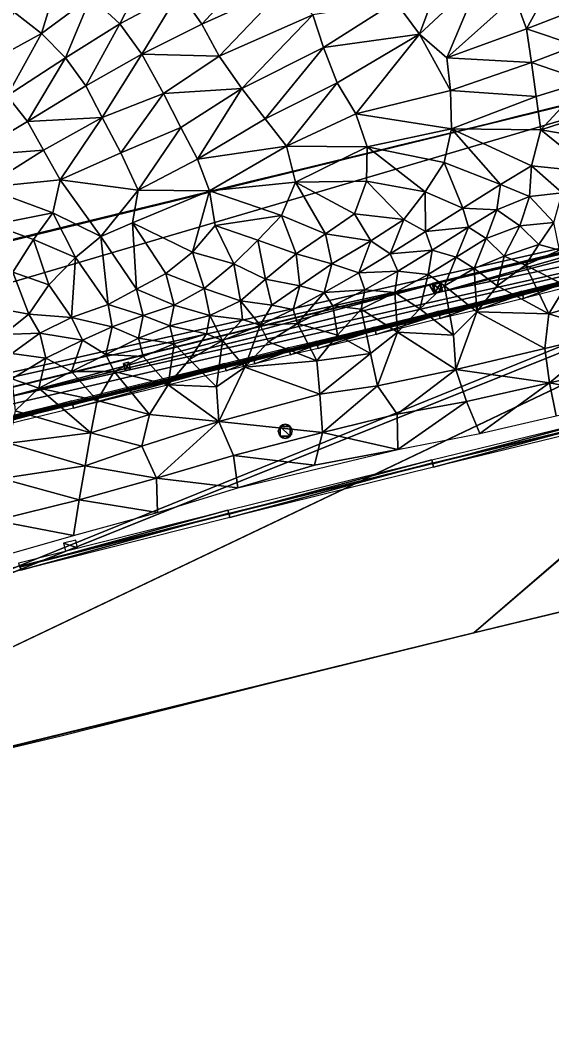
# Model space of a CAD drawing. Header units: metres. Extents: x -113 to 180, y -133 to 86.
# Drawn here: x 9.49 to 34.14, y -43.24 to 2.98 of the extents above; entities that cross this region are included whole.
import ezdxf

# ---------------------------------------------------------------- set-up
doc = ezdxf.new("R2010")
doc.units = ezdxf.units.M
for name, color, linetype, true_color in [('ACERA', 7, 'Continuous', 0xb9b3a6), ('ARQUETA', 7, 'Continuous', 0x6f7175), ('ASFALTO', 7, 'Continuous', 0x4a4b4e), ('BORDILLO', 7, 'Continuous', 0xcfcac0), ('TERRENO', 7, 'Continuous', 0x9a9179)]:
    doc.layers.add(name, color=color, linetype=linetype, true_color=true_color)

msp = doc.modelspace()

# ---------------------------------------------------------------- linework, layer by layer
at = {"layer": 'ACERA'}
for points in [[(54.149, -3.065, 74.436), (38.008, -7.044, 75.286), (29.065, -9.597, 75.716)], [(55, -4.166, 74.312), (54.149, -3.065, 74.436), (29.065, -9.597, 75.716)], [(-52.515, -29.114, 80.252), (-28.277, -24.578, 78.819), (55, -4.166, 74.312)], [(-52.515, -29.114, 80.252), (55, -4.166, 74.312), (8.797, -14.524, 76.835)], [(-28.277, -24.578, 78.819), (3.724, -16.747, 77.03), (55, -4.166, 74.312)], [(3.724, -16.747, 77.03), (21.969, -12.291, 76.045), (55, -4.166, 74.312)], [(55, -4.166, 74.312), (29.065, -9.597, 75.716), (8.797, -14.524, 76.835)], [(21.969, -12.291, 76.045), (34.439, -9.251, 75.362), (55, -4.166, 74.312)], [(38.008, -7.044, 75.286), (28.972, -9.18, 75.783), (29.065, -9.597, 75.716)], [(38.008, -7.044, 75.156), (28.972, -9.18, 75.653), (28.972, -9.18, 75.783)], [(38.008, -7.044, 75.156), (28.972, -9.18, 75.783), (38.008, -7.044, 75.286)], [(28.972, -9.18, 75.653), (29.065, -9.597, 75.586), (29.065, -9.597, 75.716)], [(28.972, -9.18, 75.653), (29.065, -9.597, 75.716), (28.972, -9.18, 75.783)], [(28.457, -9.302, 75.842), (8.71, -14.134, 76.89), (8.797, -14.524, 76.835)], [(28.457, -9.302, 75.712), (8.71, -14.134, 76.76), (8.71, -14.134, 76.89)], [(28.457, -9.302, 75.712), (8.71, -14.134, 76.89), (28.457, -9.302, 75.842)], [(28.695, -9.679, 75.743), (28.457, -9.302, 75.842), (8.797, -14.524, 76.835)], [(29.065, -9.597, 75.716), (28.695, -9.679, 75.743), (8.797, -14.524, 76.835)], [(21.969, -12.291, 76.045), (28.901, -10.607, 75.652), (34.439, -9.251, 75.362)], [(28.695, -9.679, 75.743), (28.603, -9.268, 75.825), (28.457, -9.302, 75.842)], [(28.603, -9.268, 75.695), (28.457, -9.302, 75.712), (28.457, -9.302, 75.842)], [(28.603, -9.268, 75.695), (28.457, -9.302, 75.842), (28.603, -9.268, 75.825)], [(28.695, -9.679, 75.613), (28.603, -9.268, 75.695), (28.603, -9.268, 75.825)], [(28.695, -9.679, 75.613), (28.603, -9.268, 75.825), (28.695, -9.679, 75.743)], [(29.065, -9.597, 75.586), (28.695, -9.679, 75.613), (28.695, -9.679, 75.743)], [(29.065, -9.597, 75.586), (28.695, -9.679, 75.743), (29.065, -9.597, 75.716)], [(28.901, -10.607, 75.652), (32.764, -9.675, 75.452), (34.439, -9.251, 75.362)], [(28.901, -10.607, 75.652), (30.643, -10.199, 75.562), (32.764, -9.675, 75.452)], [(30.643, -10.199, 75.432), (32.764, -9.675, 75.322), (32.764, -9.675, 75.452)], [(30.643, -10.199, 75.432), (32.764, -9.675, 75.452), (30.643, -10.199, 75.562)], [(32.764, -9.675, 75.322), (34.439, -9.251, 75.232), (34.439, -9.251, 75.362)], [(32.764, -9.675, 75.322), (34.439, -9.251, 75.362), (32.764, -9.675, 75.452)], [(21.969, -12.291, 76.045), (25.93, -11.339, 75.811), (28.901, -10.607, 75.652)], [(25.93, -11.339, 75.681), (28.901, -10.607, 75.522), (28.901, -10.607, 75.652)], [(25.93, -11.339, 75.681), (28.901, -10.607, 75.652), (25.93, -11.339, 75.811)], [(28.901, -10.607, 75.522), (30.643, -10.199, 75.432), (30.643, -10.199, 75.562)], [(28.901, -10.607, 75.522), (30.643, -10.199, 75.562), (28.901, -10.607, 75.652)], [(21.969, -12.291, 76.045), (23.248, -11.993, 75.987), (25.93, -11.339, 75.811)], [(23.248, -11.993, 75.857), (25.93, -11.339, 75.681), (25.93, -11.339, 75.811)], [(23.248, -11.993, 75.857), (25.93, -11.339, 75.811), (23.248, -11.993, 75.987)], [(21.969, -12.291, 75.915), (23.248, -11.993, 75.857), (23.248, -11.993, 75.987)], [(21.969, -12.291, 75.915), (23.248, -11.993, 75.987), (21.969, -12.291, 76.045)], [(3.724, -16.747, 77.03), (18.984, -13.029, 76.203), (21.969, -12.291, 76.045)], [(18.984, -13.029, 76.203), (20.31, -12.703, 76.128), (21.969, -12.291, 76.045)], [(20.31, -12.703, 75.998), (21.969, -12.291, 75.915), (21.969, -12.291, 76.045)], [(20.31, -12.703, 75.998), (21.969, -12.291, 76.045), (20.31, -12.703, 76.128)], [(14.613, -13.201, 76.499), (14.539, -12.87, 76.545), (14.291, -12.925, 76.56)], [(14.291, -12.925, 76.43), (14.539, -12.87, 76.415), (14.539, -12.87, 76.545)], [(14.291, -12.925, 76.43), (14.539, -12.87, 76.545), (14.291, -12.925, 76.56)], [(14.291, -12.925, 76.56), (14.365, -13.257, 76.507), (14.613, -13.201, 76.499)], [(14.365, -13.257, 76.377), (14.291, -12.925, 76.43), (14.291, -12.925, 76.56)], [(14.365, -13.257, 76.377), (14.291, -12.925, 76.56), (14.365, -13.257, 76.507)], [(14.539, -12.87, 76.415), (14.613, -13.201, 76.369), (14.613, -13.201, 76.499)], [(14.539, -12.87, 76.415), (14.613, -13.201, 76.499), (14.539, -12.87, 76.545)], [(18.984, -13.029, 76.073), (20.31, -12.703, 75.998), (20.31, -12.703, 76.128)], [(18.984, -13.029, 76.073), (20.31, -12.703, 76.128), (18.984, -13.029, 76.203)], [(3.724, -16.747, 77.03), (11.92, -14.75, 76.61), (18.984, -13.029, 76.203)], [(11.92, -14.75, 76.48), (18.984, -13.029, 76.073), (18.984, -13.029, 76.203)], [(11.92, -14.75, 76.48), (18.984, -13.029, 76.203), (11.92, -14.75, 76.61)], [(14.613, -13.201, 76.369), (14.365, -13.257, 76.377), (14.365, -13.257, 76.507)], [(14.613, -13.201, 76.369), (14.365, -13.257, 76.507), (14.613, -13.201, 76.499)], [(3.724, -16.747, 76.9), (11.92, -14.75, 76.48), (11.92, -14.75, 76.61)], [(3.724, -16.747, 76.9), (11.92, -14.75, 76.61), (3.724, -16.747, 77.03)]]:
    msp.add_3dface(points, dxfattribs=at)
at = {"layer": 'ARQUETA'}
for points in [[(28.98, -9.215, 75.665), (28.61, -9.297, 75.709), (28.695, -9.679, 75.633)], [(28.695, -9.679, 75.633), (29.065, -9.597, 75.606), (28.98, -9.215, 75.665)], [(14.539, -12.87, 76.435), (14.291, -12.925, 76.45), (14.365, -13.257, 76.397)], [(14.365, -13.257, 76.397), (14.613, -13.201, 76.389), (14.539, -12.87, 76.435)], [(21.548, -15.839, 75.901), (21.477, -15.945, 75.905), (21.453, -16.07, 75.909)], [(21.548, -15.839, 75.901), (21.453, -16.07, 75.909), (21.548, -16.3, 75.909)], [(21.453, -16.07, 75.909), (21.477, -16.194, 75.91), (21.548, -16.3, 75.909)], [(21.778, -15.744, 75.891), (21.654, -15.769, 75.897), (21.548, -15.839, 75.901)], [(22.009, -15.839, 75.882), (21.778, -15.744, 75.891), (21.548, -15.839, 75.901)], [(22.009, -16.3, 75.889), (22.009, -15.839, 75.882), (21.548, -15.839, 75.901)], [(21.548, -15.839, 75.901), (21.548, -16.3, 75.909), (22.009, -16.3, 75.889)], [(22.009, -15.839, 75.882), (21.903, -15.769, 75.886), (21.778, -15.744, 75.891)], [(22.104, -16.07, 75.88), (22.079, -15.945, 75.879), (22.009, -15.839, 75.882)], [(22.009, -16.3, 75.889), (22.104, -16.07, 75.88), (22.009, -15.839, 75.882)], [(22.009, -16.3, 75.889), (22.079, -16.194, 75.883), (22.104, -16.07, 75.88)], [(21.548, -16.3, 75.909), (21.654, -16.37, 75.905), (21.778, -16.395, 75.9)], [(21.548, -16.3, 75.909), (21.778, -16.395, 75.9), (22.009, -16.3, 75.889)], [(21.778, -16.395, 75.9), (21.903, -16.37, 75.895), (22.009, -16.3, 75.889)], [(12.164, -21.464, 76.416), (12.077, -21.114, 76.417), (11.513, -21.255, 76.448)], [(11.513, -21.255, 76.448), (11.6, -21.605, 76.445), (12.164, -21.464, 76.416)]]:
    msp.add_3dface(points, dxfattribs=at)
at = {"layer": 'ASFALTO'}
for points in [[(47.835, 2.226, 75.235), (-44.857, -20.434, 79.963), (-51.994, -27.141, 80.212)], [(47.835, 2.226, 75.235), (-51.994, -27.141, 80.212), (45.938, -5.013, 74.723)], [(47.835, 2.226, 75.235), (-10.13, -11.936, 78.544), (-44.857, -20.434, 79.963)], [(47.835, 2.226, 75.235), (28.771, -2.421, 76.446), (-10.13, -11.936, 78.544)], [(47.835, 2.226, 75.235), (30.823, -1.914, 76.346), (28.771, -2.421, 76.446)], [(47.835, 2.226, 75.235), (38.517, -0.029, 75.848), (30.823, -1.914, 76.346)], [(38.517, -0.029, 75.848), (32.512, -1.486, 76.261), (30.823, -1.914, 76.346)], [(38.517, -0.029, 75.848), (35.469, -0.766, 76.057), (32.512, -1.486, 76.261)], [(28.771, -2.421, 76.446), (17.084, -5.258, 77.08), (-10.13, -11.936, 78.544)], [(28.771, -2.421, 76.446), (21.394, -4.21, 76.85), (17.084, -5.258, 77.08)], [(28.771, -2.421, 76.446), (24.026, -3.569, 76.704), (21.394, -4.21, 76.85)], [(28.771, -2.421, 76.446), (27.033, -2.828, 76.535), (24.026, -3.569, 76.704)], [(55.986, -3.573, 74.192), (55.983, -3.575, 74.192), (30.523, -25.399, 75.513)], [(55.986, -3.573, 74.192), (30.523, -25.399, 75.513), (52.005, -20.193, 74.681)], [(55.983, -3.575, 74.192), (55.754, -3.747, 74.192), (30.523, -25.399, 75.513)], [(55.221, -4.12, 74.191), (55.217, -4.121, 74.191), (-10.735, -35.509, 77.672)], [(55.221, -4.12, 74.191), (-10.735, -35.509, 77.672), (30.523, -25.399, 75.513)], [(55.217, -4.121, 74.191), (55.015, -4.203, 74.193), (-10.735, -35.509, 77.672)], [(55.754, -3.747, 74.192), (55.464, -3.963, 74.191), (30.523, -25.399, 75.513)], [(55.754, -3.747, 74.192), (55.754, -3.747, 74.192), (30.523, -25.399, 75.513)], [(55.464, -3.963, 74.191), (55.462, -3.965, 74.191), (30.523, -25.399, 75.513)], [(55.462, -3.965, 74.191), (55.224, -4.118, 74.191), (30.523, -25.399, 75.513)], [(55.224, -4.118, 74.191), (55.221, -4.12, 74.191), (30.523, -25.399, 75.513)], [(55.015, -4.203, 74.193), (54.574, -4.376, 74.198), (-42.28, -43.243, 79.49)], [(55.015, -4.203, 74.193), (55.015, -4.203, 74.193), (-42.28, -43.243, 79.49)], [(55.015, -4.203, 74.193), (-42.28, -43.243, 79.49), (-10.735, -35.509, 77.672)], [(54.574, -4.376, 74.198), (54.57, -4.378, 74.198), (-42.28, -43.243, 79.49)], [(54.57, -4.378, 74.198), (52.139, -5.005, 74.29), (-42.28, -43.243, 79.49)], [(21.394, -4.21, 76.85), (18.391, -4.937, 77.005), (17.084, -5.258, 77.08)], [(21.394, -4.21, 76.85), (20.096, -4.513, 76.918), (18.391, -4.937, 77.005)], [(-51.994, -27.141, 80.212), (28.447, -9.263, 75.731), (45.938, -5.013, 74.723)], [(52.138, -5.005, 74.29), (-8.228, -19.748, 77.521), (-46.862, -29.208, 79.76)], [(52.138, -5.005, 74.29), (-46.862, -29.208, 79.76), (-42.28, -43.243, 79.49)], [(52.139, -5.005, 74.29), (52.138, -5.005, 74.29), (-42.28, -43.243, 79.49)], [(52.138, -5.005, 74.29), (30.652, -10.238, 75.439), (-8.228, -19.748, 77.521)], [(28.447, -9.263, 75.731), (28.594, -9.229, 75.715), (45.938, -5.013, 74.723)], [(28.594, -9.229, 75.715), (28.963, -9.141, 75.674), (45.938, -5.013, 74.723)], [(28.963, -9.141, 75.674), (37.999, -7.005, 75.173), (45.938, -5.013, 74.723)], [(28.963, -9.141, 75.674), (45.938, -5.013, 74.723), (45.938, -5.013, 74.723)], [(52.138, -5.005, 74.29), (40.43, -7.838, 74.915), (30.652, -10.238, 75.439)], [(17.084, -5.258, 77.08), (-4.9, -10.644, 78.219), (-10.13, -11.936, 78.544)], [(17.084, -5.258, 77.08), (10.026, -6.977, 77.433), (-4.9, -10.644, 78.219)], [(10.026, -6.977, 77.433), (1.814, -8.978, 77.97), (-4.9, -10.644, 78.219)], [(40.43, -7.838, 74.915), (32.773, -9.713, 75.331), (30.652, -10.238, 75.439)], [(40.43, -7.838, 74.915), (32.774, -9.713, 75.331), (32.773, -9.713, 75.331)], [(40.43, -7.838, 74.915), (34.449, -9.29, 75.241), (32.774, -9.713, 75.331)], [(28.594, -9.229, 75.715), (28.959, -9.143, 75.674), (28.963, -9.141, 75.674)], [(28.594, -9.229, 75.715), (28.956, -9.144, 75.675), (28.959, -9.143, 75.674)], [(28.594, -9.229, 75.715), (28.952, -9.146, 75.675), (28.956, -9.144, 75.675)], [(28.594, -9.229, 75.715), (28.949, -9.148, 75.675), (28.952, -9.146, 75.675)], [(28.594, -9.229, 75.715), (28.946, -9.15, 75.674), (28.949, -9.148, 75.675)], [(28.594, -9.229, 75.715), (28.943, -9.153, 75.674), (28.946, -9.15, 75.674)], [(28.594, -9.229, 75.715), (28.941, -9.156, 75.674), (28.943, -9.153, 75.674)], [(28.594, -9.229, 75.715), (28.938, -9.159, 75.674), (28.941, -9.156, 75.674)], [(28.594, -9.229, 75.715), (28.937, -9.163, 75.673), (28.938, -9.159, 75.674)], [(28.594, -9.229, 75.715), (28.598, -9.228, 75.714), (28.937, -9.163, 75.673)], [(28.598, -9.228, 75.714), (28.935, -9.166, 75.673), (28.937, -9.163, 75.673)], [(28.598, -9.228, 75.714), (28.934, -9.17, 75.672), (28.935, -9.166, 75.673)], [(28.598, -9.228, 75.714), (28.933, -9.174, 75.671), (28.934, -9.17, 75.672)], [(28.598, -9.228, 75.714), (28.932, -9.177, 75.671), (28.933, -9.174, 75.671)], [(28.598, -9.228, 75.714), (28.932, -9.181, 75.67), (28.932, -9.177, 75.671)], [(28.598, -9.228, 75.714), (28.933, -9.185, 75.669), (28.932, -9.181, 75.67)], [(28.598, -9.228, 75.714), (28.933, -9.189, 75.669), (28.933, -9.185, 75.669)], [(28.598, -9.228, 75.714), (28.602, -9.228, 75.713), (28.933, -9.189, 75.669)], [(28.602, -9.228, 75.713), (28.606, -9.228, 75.713), (28.933, -9.189, 75.669)], [(28.606, -9.228, 75.713), (28.609, -9.228, 75.712), (28.933, -9.189, 75.669)], [(28.609, -9.228, 75.712), (28.613, -9.229, 75.711), (28.933, -9.189, 75.669)], [(28.613, -9.229, 75.711), (28.617, -9.23, 75.711), (28.933, -9.189, 75.669)], [(28.617, -9.23, 75.711), (28.621, -9.232, 75.71), (28.933, -9.189, 75.669)], [(28.621, -9.232, 75.71), (28.624, -9.234, 75.709), (28.933, -9.189, 75.669)], [(28.624, -9.234, 75.709), (28.627, -9.236, 75.708), (28.933, -9.189, 75.669)], [(28.627, -9.236, 75.708), (29.017, -9.566, 75.604), (28.933, -9.189, 75.669)], [(28.627, -9.236, 75.708), (28.63, -9.239, 75.707), (29.017, -9.566, 75.604)], [(28.63, -9.239, 75.707), (28.633, -9.241, 75.706), (29.017, -9.566, 75.604)], [(28.633, -9.241, 75.706), (28.636, -9.245, 75.705), (29.017, -9.566, 75.604)], [(28.636, -9.245, 75.705), (28.638, -9.248, 75.705), (29.017, -9.566, 75.604)], [(-51.994, -27.141, 80.212), (8.7, -14.095, 76.778), (28.447, -9.263, 75.731)], [(-51.994, -27.141, 80.212), (28.447, -9.263, 75.731), (28.447, -9.263, 75.731)], [(28.638, -9.248, 75.705), (28.64, -9.251, 75.704), (29.017, -9.566, 75.604)], [(28.64, -9.251, 75.704), (28.641, -9.255, 75.703), (29.017, -9.566, 75.604)], [(28.641, -9.255, 75.703), (28.642, -9.259, 75.702), (29.017, -9.566, 75.604)], [(28.642, -9.259, 75.702), (28.725, -9.632, 75.628), (29.017, -9.566, 75.604)], [(30.652, -10.238, 75.439), (18.993, -13.067, 76.08), (-8.228, -19.748, 77.521)], [(30.652, -10.238, 75.439), (23.258, -12.031, 75.865), (18.993, -13.067, 76.08)], [(30.652, -10.238, 75.439), (25.939, -11.378, 75.689), (23.258, -12.031, 75.865)], [(30.652, -10.238, 75.439), (28.911, -10.646, 75.531), (25.939, -11.378, 75.689)], [(30.652, -10.238, 75.439), (30.652, -10.238, 75.439), (25.939, -11.378, 75.689)], [(30.652, -10.238, 75.439), (25.939, -11.378, 75.689), (25.939, -11.378, 75.689)], [(23.258, -12.031, 75.865), (20.319, -12.742, 76.007), (18.993, -13.067, 76.08)], [(23.258, -12.031, 75.865), (23.257, -12.032, 75.865), (20.319, -12.742, 76.007)], [(23.258, -12.031, 75.865), (20.319, -12.742, 76.007), (20.319, -12.742, 76.007)], [(23.257, -12.032, 75.865), (21.978, -12.329, 75.924), (20.319, -12.742, 76.007)], [(18.993, -13.067, 76.08), (-2.968, -18.448, 77.272), (-8.228, -19.748, 77.521)], [(18.993, -13.067, 76.08), (11.93, -14.789, 76.491), (-2.968, -18.448, 77.272)], [(18.993, -13.067, 76.08), (18.993, -13.067, 76.08), (-2.968, -18.448, 77.272)], [(18.993, -13.067, 76.08), (-2.968, -18.448, 77.272), (-2.968, -18.448, 77.272)], [(11.93, -14.789, 76.491), (3.734, -16.786, 76.909), (-2.968, -18.448, 77.272)], [(30.523, -25.399, 75.513), (45.99, -21.663, 74.914), (52.005, -20.193, 74.681)], [(30.523, -25.399, 75.513), (38.326, -23.515, 75.211), (45.99, -21.663, 74.914)], [(-10.735, -35.509, 77.672), (21.126, -27.719, 76.004), (30.523, -25.399, 75.513)], [(-10.735, -35.509, 77.672), (3.733, -31.993, 76.936), (21.126, -27.719, 76.004)], [(3.733, -31.993, 76.936), (11.405, -30.174, 76.527), (21.126, -27.719, 76.004)]]:
    msp.add_3dface(points, dxfattribs=at)
at = {"layer": 'BORDILLO'}
for points in [[(34.415, -9.154, 75.379), (32.788, -9.771, 75.455), (32.739, -9.578, 75.47)], [(34.415, -9.154, 75.379), (34.464, -9.348, 75.365), (32.788, -9.771, 75.455)], [(32.74, -9.577, 75.47), (30.667, -10.296, 75.56), (30.619, -10.102, 75.583)], [(32.74, -9.577, 75.47), (32.788, -9.772, 75.455), (30.667, -10.296, 75.56)], [(34.451, -9.299, 75.369), (32.825, -9.917, 75.443), (32.776, -9.723, 75.458)], [(34.451, -9.299, 75.369), (34.5, -9.493, 75.355), (32.825, -9.917, 75.443)], [(30.62, -10.102, 75.583), (28.924, -10.704, 75.653), (28.879, -10.509, 75.671)], [(30.62, -10.102, 75.583), (30.665, -10.297, 75.56), (28.924, -10.704, 75.653)], [(32.776, -9.723, 75.458), (30.702, -10.442, 75.543), (30.654, -10.248, 75.566)], [(32.776, -9.723, 75.458), (32.824, -9.917, 75.443), (30.702, -10.442, 75.543)], [(28.877, -10.51, 75.671), (25.954, -11.436, 75.811), (25.906, -11.242, 75.83)], [(28.877, -10.51, 75.671), (28.925, -10.704, 75.653), (25.954, -11.436, 75.811)], [(30.655, -10.248, 75.566), (28.959, -10.85, 75.64), (28.914, -10.655, 75.658)], [(30.655, -10.248, 75.566), (30.7, -10.443, 75.543), (28.959, -10.85, 75.64)], [(28.912, -10.655, 75.658), (25.99, -11.582, 75.797), (25.942, -11.388, 75.816)], [(28.912, -10.655, 75.658), (28.96, -10.85, 75.64), (25.99, -11.582, 75.797)], [(25.906, -11.242, 75.83), (23.272, -12.09, 75.988), (23.225, -11.895, 76.006)], [(25.942, -11.388, 75.816), (23.307, -12.236, 75.975), (23.259, -12.041, 75.993)], [(25.906, -11.242, 75.83), (25.954, -11.436, 75.811), (23.272, -12.09, 75.988)], [(25.942, -11.388, 75.816), (25.989, -11.582, 75.797), (23.307, -12.236, 75.975)], [(23.226, -11.895, 76.006), (21.992, -12.388, 76.047), (21.946, -12.193, 76.065)], [(23.226, -11.895, 76.006), (23.271, -12.09, 75.988), (21.992, -12.388, 76.047)], [(21.945, -12.194, 76.065), (20.334, -12.8, 76.13), (20.286, -12.606, 76.155)], [(21.98, -12.339, 76.051), (20.37, -12.946, 76.119), (20.322, -12.752, 76.134)], [(21.945, -12.194, 76.065), (21.993, -12.388, 76.047), (20.334, -12.8, 76.13)], [(21.98, -12.339, 76.051), (22.028, -12.533, 76.036), (20.37, -12.946, 76.119)], [(23.26, -12.041, 75.993), (22.027, -12.534, 76.036), (21.981, -12.339, 76.051)], [(23.26, -12.041, 75.993), (23.306, -12.236, 75.975), (22.027, -12.534, 76.036)], [(18.96, -12.931, 76.225), (11.944, -14.847, 76.617), (11.896, -14.653, 76.623)], [(18.96, -12.931, 76.225), (19.008, -13.126, 76.201), (11.944, -14.847, 76.617)], [(20.286, -12.606, 76.155), (19.008, -13.126, 76.201), (18.96, -12.931, 76.225)], [(20.322, -12.752, 76.134), (19.043, -13.271, 76.184), (18.996, -13.077, 76.207)], [(20.286, -12.606, 76.155), (20.334, -12.8, 76.13), (19.008, -13.126, 76.201)], [(20.322, -12.752, 76.134), (20.37, -12.946, 76.119), (19.043, -13.271, 76.184)], [(18.996, -13.077, 76.207), (11.979, -14.993, 76.612), (11.932, -14.798, 76.619)], [(18.996, -13.077, 76.207), (19.043, -13.271, 76.184), (11.979, -14.993, 76.612)], [(11.896, -14.653, 76.623), (3.748, -16.844, 77.033), (3.7, -16.65, 77.046)], [(11.896, -14.653, 76.623), (11.944, -14.847, 76.617), (3.748, -16.844, 77.033)], [(11.932, -14.798, 76.619), (3.783, -16.99, 77.023), (3.736, -16.795, 77.036)], [(11.932, -14.798, 76.619), (11.979, -14.993, 76.612), (3.783, -16.99, 77.023)], [(36.388, -15.495, 75.227), (28.613, -17.579, 75.663), (28.566, -17.385, 75.664)], [(36.423, -15.641, 75.226), (28.649, -17.725, 75.663), (28.602, -17.53, 75.663)], [(36.388, -15.495, 75.227), (36.435, -15.69, 75.225), (28.613, -17.579, 75.663)], [(36.423, -15.641, 75.226), (36.47, -15.836, 75.224), (28.649, -17.725, 75.663)], [(28.566, -17.385, 75.664), (19.176, -19.909, 76.171), (19.128, -19.715, 76.172)], [(28.601, -17.53, 75.663), (19.212, -20.055, 76.17), (19.164, -19.86, 76.171)], [(28.566, -17.385, 75.664), (28.614, -17.579, 75.663), (19.176, -19.909, 76.171)], [(28.601, -17.53, 75.663), (28.649, -17.725, 75.663), (19.212, -20.055, 76.17)], [(19.127, -19.715, 76.172), (9.492, -22.355, 76.689), (9.443, -22.161, 76.691)], [(19.164, -19.861, 76.171), (9.527, -22.5, 76.687), (9.478, -22.306, 76.689)], [(19.127, -19.715, 76.172), (19.176, -19.909, 76.171), (9.492, -22.355, 76.689)], [(19.164, -19.861, 76.171), (19.213, -20.055, 76.17), (9.527, -22.5, 76.687)], [(9.48, -22.306, 76.689), (9.526, -22.501, 76.687), (1.888, -24.312, 77.083)]]:
    msp.add_3dface(points, dxfattribs=at)
at = {"layer": 'TERRENO'}
for points in [[(15.534, 5.567, 76.8), (12.78, 4.06, 77), (14.125, 2.799, 77)], [(15.534, 5.567, 76.8), (14.125, 2.799, 77), (16.887, 4.281, 76.8)], [(20.566, 5.653, 76.6), (16.887, 4.281, 76.8), (17.922, 2.782, 76.8)], [(21.807, 4.547, 76.6), (20.566, 5.653, 76.6), (17.922, 2.782, 76.8)], [(26.892, 3.82, 76.4), (27.996, 2.327, 76.4), (29.367, 5.977, 76.2)], [(27.996, 2.327, 76.4), (30.849, 4.984, 76.2), (29.367, 5.977, 76.2)], [(11.41, 5.39, 77), (9.221, 3.338, 77.2), (10.491, 2.356, 77.2)], [(12.78, 4.06, 77), (11.41, 5.39, 77), (10.491, 2.356, 77.2)], [(30.849, 4.984, 76.2), (27.996, 2.327, 76.4), (29.265, 1.233, 76.4)], [(32.41, 4.05, 76.2), (30.849, 4.984, 76.2), (29.265, 1.233, 76.4)], [(32.959, 2.573, 76.2), (34.122, 4.686, 76), (32.41, 4.05, 76.2)], [(32.959, 2.573, 76.2), (34.845, 3.304, 76), (34.122, 4.686, 76)], [(16.887, 4.281, 76.8), (14.125, 2.799, 77), (15.135, 1.4, 77)], [(16.887, 4.281, 76.8), (15.135, 1.4, 77), (17.922, 2.782, 76.8)], [(18.725, 1.303, 76.8), (21.807, 4.547, 76.6), (17.922, 2.782, 76.8)], [(23.064, 3.223, 76.6), (21.807, 4.547, 76.6), (18.725, 1.303, 76.8)], [(11.598, 1.233, 77.2), (12.78, 4.06, 77), (10.491, 2.356, 77.2)], [(12.78, 4.06, 77), (11.598, 1.233, 77.2), (14.125, 2.799, 77)], [(26.892, 3.82, 76.4), (23.064, 3.223, 76.6), (23.552, 1.706, 76.6)], [(27.996, 2.327, 76.4), (26.892, 3.82, 76.4), (23.552, 1.706, 76.6)], [(32.959, 2.573, 76.2), (32.41, 4.05, 76.2), (29.265, 1.233, 76.4)], [(9.221, 3.338, 77.2), (7.431, 0.683, 77.4), (10.491, 2.356, 77.2)], [(35.261, 1.797, 76), (34.845, 3.304, 76), (32.959, 2.573, 76.2)], [(14.125, 2.799, 77), (11.598, 1.233, 77.2), (12.538, -0.07, 77.2)], [(14.125, 2.799, 77), (12.538, -0.07, 77.2), (15.135, 1.4, 77)], [(15.135, 1.4, 77), (18.725, 1.303, 76.8), (17.922, 2.782, 76.8)], [(23.064, 3.223, 76.6), (18.725, 1.303, 76.8), (19.772, -0.196, 76.8)], [(23.064, 3.223, 76.6), (19.772, -0.196, 76.8), (23.552, 1.706, 76.6)], [(7.431, 0.683, 77.4), (8.905, -0.531, 77.4), (10.491, 2.356, 77.2)], [(8.905, -0.531, 77.4), (11.598, 1.233, 77.2), (10.491, 2.356, 77.2)], [(27.996, 2.327, 76.4), (23.552, 1.706, 76.6), (24.193, 0.07, 76.6)], [(25.057, -1.363, 76.6), (27.996, 2.327, 76.4), (24.193, 0.07, 76.6)], [(29.43, -0.287, 76.4), (27.996, 2.327, 76.4), (25.057, -1.363, 76.6)], [(27.996, 2.327, 76.4), (29.43, -0.287, 76.4), (29.265, 1.233, 76.4)], [(32.959, 2.573, 76.2), (29.265, 1.233, 76.4), (33.194, 1.019, 76.2)], [(35.261, 1.797, 76), (32.959, 2.573, 76.2), (33.194, 1.019, 76.2)], [(15.135, 1.4, 77), (12.538, -0.07, 77.2), (13.3, -1.53, 77.2)], [(16.146, -0.428, 77), (15.135, 1.4, 77), (13.3, -1.53, 77.2)], [(18.725, 1.303, 76.8), (15.135, 1.4, 77), (16.146, -0.428, 77)], [(19.772, -0.196, 76.8), (20.858, -1.59, 76.8), (23.552, 1.706, 76.6)], [(23.552, 1.706, 76.6), (20.858, -1.59, 76.8), (24.193, 0.07, 76.6)], [(35.261, 1.797, 76), (33.194, 1.019, 76.2), (35.706, 0.142, 76)], [(9.846, -1.724, 77.4), (11.598, 1.233, 77.2), (8.905, -0.531, 77.4)], [(11.598, 1.233, 77.2), (9.846, -1.724, 77.4), (12.538, -0.07, 77.2)], [(19.772, -0.196, 76.8), (18.725, 1.303, 76.8), (16.146, -0.428, 77)], [(29.265, 1.233, 76.4), (29.43, -0.287, 76.4), (33.194, 1.019, 76.2)], [(29.43, -0.287, 76.4), (33.403, -0.555, 76.2), (33.194, 1.019, 76.2)], [(33.194, 1.019, 76.2), (33.403, -0.555, 76.2), (35.706, 0.142, 76)], [(20.858, -1.59, 76.8), (21.835, -2.868, 76.8), (24.193, 0.07, 76.6)], [(21.835, -2.868, 76.8), (25.057, -1.363, 76.6), (24.193, 0.07, 76.6)], [(33.403, -0.555, 76.2), (33.616, -2.107, 76.2), (35.706, 0.142, 76)], [(33.616, -2.107, 76.2), (36.499, -1.182, 76), (35.706, 0.142, 76)], [(12.538, -0.07, 77.2), (9.846, -1.724, 77.4), (13.3, -1.53, 77.2)], [(14.161, -3.175, 77.2), (16.146, -0.428, 77), (13.3, -1.53, 77.2)], [(14.161, -3.175, 77.2), (16.95, -1.992, 77), (16.146, -0.428, 77)], [(16.95, -1.992, 77), (19.772, -0.196, 76.8), (16.146, -0.428, 77)], [(19.772, -0.196, 76.8), (16.95, -1.992, 77), (17.71, -3.47, 77)], [(20.858, -1.59, 76.8), (19.772, -0.196, 76.8), (17.71, -3.47, 77)], [(29.487, -2.063, 76.4), (29.43, -0.287, 76.4), (25.057, -1.363, 76.6)], [(29.43, -0.287, 76.4), (29.487, -2.063, 76.4), (33.403, -0.555, 76.2)], [(7.18, -3.318, 77.6), (9.846, -1.724, 77.4), (8.905, -0.531, 77.4)], [(33.403, -0.555, 76.2), (29.487, -2.063, 76.4), (33.616, -2.107, 76.2)], [(25.057, -1.363, 76.6), (21.835, -2.868, 76.8), (25.576, -2.895, 76.6)], [(29.487, -2.063, 76.4), (25.057, -1.363, 76.6), (25.576, -2.895, 76.6)], [(36.994, -2.676, 76), (36.499, -1.182, 76), (33.616, -2.107, 76.2)], [(7.18, -3.318, 77.6), (10.587, -3.046, 77.4), (9.846, -1.724, 77.4)], [(9.846, -1.724, 77.4), (10.587, -3.046, 77.4), (13.3, -1.53, 77.2)], [(10.587, -3.046, 77.4), (11.353, -4.418, 77.4), (13.3, -1.53, 77.2)], [(11.353, -4.418, 77.4), (14.161, -3.175, 77.2), (13.3, -1.53, 77.2)], [(20.858, -1.59, 76.8), (17.71, -3.47, 77), (21.835, -2.868, 76.8)], [(14.96, -4.897, 77.2), (16.95, -1.992, 77), (14.161, -3.175, 77.2)], [(16.95, -1.992, 77), (14.96, -4.897, 77.2), (17.71, -3.47, 77)], [(29.487, -2.063, 76.4), (25.576, -2.895, 76.6), (29.137, -3.618, 76.4)], [(31.753, -4.634, 76.2), (29.487, -2.063, 76.4), (29.137, -3.618, 76.4)], [(33.185, -3.771, 76.2), (29.487, -2.063, 76.4), (31.753, -4.634, 76.2)], [(29.487, -2.063, 76.4), (33.185, -3.771, 76.2), (33.616, -2.107, 76.2)], [(33.616, -2.107, 76.2), (33.185, -3.771, 76.2), (36.048, -4.07, 76)], [(36.994, -2.676, 76), (33.616, -2.107, 76.2), (36.048, -4.07, 76)], [(10.587, -3.046, 77.4), (7.18, -3.318, 77.6), (7.834, -4.783, 77.6)], [(11.353, -4.418, 77.4), (10.587, -3.046, 77.4), (7.834, -4.783, 77.6)], [(14.96, -4.897, 77.2), (14.161, -3.175, 77.2), (11.353, -4.418, 77.4)], [(17.71, -3.47, 77), (18.267, -4.929, 77), (21.835, -2.868, 76.8)], [(18.267, -4.929, 77), (22.263, -4.533, 76.8), (21.835, -2.868, 76.8)], [(21.835, -2.868, 76.8), (22.263, -4.533, 76.8), (25.576, -2.895, 76.6)], [(22.263, -4.533, 76.8), (25.546, -4.482, 76.6), (25.576, -2.895, 76.6)], [(25.546, -4.482, 76.6), (28.266, -4.972, 76.4), (25.576, -2.895, 76.6)], [(25.576, -2.895, 76.6), (28.266, -4.972, 76.4), (29.137, -3.618, 76.4)], [(14.96, -4.897, 77.2), (18.267, -4.929, 77), (17.71, -3.47, 77)], [(28.266, -4.972, 76.4), (30.013, -5.732, 76.2), (29.137, -3.618, 76.4)], [(30.013, -5.732, 76.2), (31.753, -4.634, 76.2), (29.137, -3.618, 76.4)], [(33.1, -5.191, 76), (33.185, -3.771, 76.2), (31.753, -4.634, 76.2)], [(33.185, -3.771, 76.2), (33.1, -5.191, 76), (34.613, -5.025, 76)], [(33.185, -3.771, 76.2), (34.613, -5.025, 76), (36.048, -4.07, 76)], [(11.014, -5.957, 77.4), (11.353, -4.418, 77.4), (7.834, -4.783, 77.6)], [(11.353, -4.418, 77.4), (11.014, -5.957, 77.4), (13.231, -7.048, 77.2)], [(14.96, -4.897, 77.2), (11.353, -4.418, 77.4), (13.231, -7.048, 77.2)], [(22.263, -4.533, 76.8), (18.267, -4.929, 77), (21.615, -6.072, 76.8)], [(23.651, -6.919, 76.6), (22.263, -4.533, 76.8), (21.615, -6.072, 76.8)], [(25.546, -4.482, 76.6), (22.263, -4.533, 76.8), (24.986, -6.002, 76.6)], [(22.263, -4.533, 76.8), (23.651, -6.919, 76.6), (24.986, -6.002, 76.6)], [(27.28, -6.254, 76.4), (25.546, -4.482, 76.6), (24.986, -6.002, 76.6)], [(25.546, -4.482, 76.6), (27.28, -6.254, 76.4), (28.266, -4.972, 76.4)], [(8.217, -6.504, 77.6), (11.014, -5.957, 77.4), (7.834, -4.783, 77.6)], [(14.701, -6.407, 77.2), (14.96, -4.897, 77.2), (13.231, -7.048, 77.2)], [(18.267, -4.929, 77), (14.96, -4.897, 77.2), (14.701, -6.407, 77.2)], [(18.267, -4.929, 77), (14.701, -6.407, 77.2), (17.482, -7.775, 77)], [(18.535, -6.535, 77), (18.267, -4.929, 77), (17.482, -7.775, 77)], [(18.267, -4.929, 77), (18.535, -6.535, 77), (21.615, -6.072, 76.8)], [(27.28, -6.254, 76.4), (28.28, -6.822, 76.2), (28.266, -4.972, 76.4)], [(28.28, -6.822, 76.2), (30.013, -5.732, 76.2), (28.266, -4.972, 76.4)], [(31.753, -4.634, 76.2), (30.013, -5.732, 76.2), (31.584, -5.805, 76)], [(33.1, -5.191, 76), (31.753, -4.634, 76.2), (31.584, -5.805, 76)], [(34.613, -5.025, 76), (33.1, -5.191, 76), (34.223, -6.393, 75.8)], [(32.653, -6.545, 75.8), (33.1, -5.191, 76), (31.584, -5.805, 76)], [(33.1, -5.191, 76), (32.653, -6.545, 75.8), (34.223, -6.393, 75.8)], [(11.014, -5.957, 77.4), (8.217, -6.504, 77.6), (10.126, -7.193, 77.4)], [(11.014, -5.957, 77.4), (10.126, -7.193, 77.4), (12.058, -8.022, 77.2)], [(13.231, -7.048, 77.2), (11.014, -5.957, 77.4), (12.058, -8.022, 77.2)], [(23.651, -6.919, 76.6), (25.745, -7.245, 76.4), (24.986, -6.002, 76.6)], [(25.745, -7.245, 76.4), (27.28, -6.254, 76.4), (24.986, -6.002, 76.6)], [(28.28, -6.822, 76.2), (30.269, -6.613, 76), (30.013, -5.732, 76.2)], [(30.013, -5.732, 76.2), (30.269, -6.613, 76), (31.584, -5.805, 76)], [(30.269, -6.613, 76), (31.095, -7.132, 75.8), (31.584, -5.805, 76)], [(31.095, -7.132, 75.8), (32.653, -6.545, 75.8), (31.584, -5.805, 76)], [(14.896, -9.48, 77), (14.701, -6.407, 77.2), (13.231, -7.048, 77.2)], [(14.701, -6.407, 77.2), (16.254, -8.76, 77), (17.482, -7.775, 77)], [(14.896, -9.48, 77), (16.254, -8.76, 77), (14.701, -6.407, 77.2)], [(18.535, -6.535, 77), (20.513, -7.209, 76.8), (21.615, -6.072, 76.8)], [(20.513, -7.209, 76.8), (22.294, -7.842, 76.6), (21.615, -6.072, 76.8)], [(22.294, -7.842, 76.6), (23.651, -6.919, 76.6), (21.615, -6.072, 76.8)], [(26.635, -7.846, 76.2), (27.28, -6.254, 76.4), (25.745, -7.245, 76.4)], [(27.28, -6.254, 76.4), (26.635, -7.846, 76.2), (28.28, -6.822, 76.2)], [(32.653, -6.545, 75.8), (33.528, -7.413, 75.6), (34.223, -6.393, 75.8)], [(34.223, -6.393, 75.8), (33.528, -7.413, 75.6), (34.492, -7.677, 75.4)], [(10.126, -7.193, 77.4), (8.217, -6.504, 77.6), (9.156, -8.705, 77.4)], [(19.406, -8.319, 76.8), (18.535, -6.535, 77), (17.482, -7.775, 77)], [(20.513, -7.209, 76.8), (18.535, -6.535, 77), (19.406, -8.319, 76.8)], [(22.294, -7.842, 76.6), (23.932, -8.318, 76.4), (23.651, -6.919, 76.6)], [(23.932, -8.318, 76.4), (25.745, -7.245, 76.4), (23.651, -6.919, 76.6)], [(26.635, -7.846, 76.2), (28.581, -7.672, 76), (28.28, -6.822, 76.2)], [(28.581, -7.672, 76), (30.269, -6.613, 76), (28.28, -6.822, 76.2)], [(30.269, -6.613, 76), (28.581, -7.672, 76), (29.704, -8.009, 75.8)], [(31.095, -7.132, 75.8), (30.269, -6.613, 76), (29.704, -8.009, 75.8)], [(31.095, -7.132, 75.8), (31.928, -7.951, 75.6), (32.653, -6.545, 75.8)], [(31.928, -7.951, 75.6), (33.528, -7.413, 75.6), (32.653, -6.545, 75.8)], [(10.834, -9.285, 77.2), (10.126, -7.193, 77.4), (9.156, -8.705, 77.4)], [(10.126, -7.193, 77.4), (10.834, -9.285, 77.2), (12.058, -8.022, 77.2)], [(13.571, -10.19, 77), (13.231, -7.048, 77.2), (12.058, -8.022, 77.2)], [(13.571, -10.19, 77), (14.896, -9.48, 77), (13.231, -7.048, 77.2)], [(20.869, -9.02, 76.6), (20.513, -7.209, 76.8), (19.406, -8.319, 76.8)], [(20.513, -7.209, 76.8), (20.869, -9.02, 76.6), (22.294, -7.842, 76.6)], [(23.932, -8.318, 76.4), (25.191, -8.732, 76.2), (25.745, -7.245, 76.4)], [(25.191, -8.732, 76.2), (26.635, -7.846, 76.2), (25.745, -7.245, 76.4)], [(30.535, -8.528, 75.6), (31.095, -7.132, 75.8), (29.704, -8.009, 75.8)], [(31.095, -7.132, 75.8), (30.535, -8.528, 75.6), (31.928, -7.951, 75.6)], [(16.254, -8.76, 77), (18.03, -9.454, 76.8), (17.482, -7.775, 77)], [(18.03, -9.454, 76.8), (19.406, -8.319, 76.8), (17.482, -7.775, 77)], [(22.294, -7.842, 76.6), (20.869, -9.02, 76.6), (22.453, -9.338, 76.4)], [(23.932, -8.318, 76.4), (22.294, -7.842, 76.6), (22.453, -9.338, 76.4)], [(26.635, -7.846, 76.2), (25.191, -8.732, 76.2), (27.002, -8.645, 76)], [(28.581, -7.672, 76), (26.635, -7.846, 76.2), (27.002, -8.645, 76)], [(28.409, -8.807, 75.8), (28.581, -7.672, 76), (27.002, -8.645, 76)], [(28.581, -7.672, 76), (28.409, -8.807, 75.8), (29.704, -8.009, 75.8)], [(31.928, -7.951, 75.6), (32.916, -8.368, 75.4), (33.528, -7.413, 75.6)], [(33.528, -7.413, 75.6), (32.916, -8.368, 75.4), (34.492, -7.677, 75.4)], [(32.916, -8.368, 75.4), (34.787, -9.33, 75.2), (34.492, -7.677, 75.4)], [(10.834, -9.285, 77.2), (11.872, -10.792, 77), (12.058, -8.022, 77.2)], [(11.872, -10.792, 77), (13.571, -10.19, 77), (12.058, -8.022, 77.2)], [(19.406, -8.319, 76.8), (18.03, -9.454, 76.8), (19.714, -10.027, 76.6)], [(20.869, -9.02, 76.6), (19.406, -8.319, 76.8), (19.714, -10.027, 76.6)], [(23.584, -9.645, 76.2), (23.932, -8.318, 76.4), (22.453, -9.338, 76.4)], [(23.584, -9.645, 76.2), (25.191, -8.732, 76.2), (23.932, -8.318, 76.4)], [(28.409, -8.807, 75.8), (29.151, -9.33, 75.6), (29.704, -8.009, 75.8)], [(29.151, -9.33, 75.6), (30.535, -8.528, 75.6), (29.704, -8.009, 75.8)], [(30.535, -8.528, 75.6), (31.6, -9.338, 75.4), (31.928, -7.951, 75.6)], [(31.6, -9.338, 75.4), (32.916, -8.368, 75.4), (31.928, -7.951, 75.6)], [(8.576, -10.399, 77.4), (9.899, -10.637, 77.2), (9.156, -8.705, 77.4)], [(9.899, -10.637, 77.2), (10.834, -9.285, 77.2), (9.156, -8.705, 77.4)], [(16.254, -8.76, 77), (14.896, -9.48, 77), (16.638, -10.223, 76.8)], [(18.03, -9.454, 76.8), (16.254, -8.76, 77), (16.638, -10.223, 76.8)], [(25.462, -9.511, 76), (25.191, -8.732, 76.2), (23.584, -9.645, 76.2)], [(25.191, -8.732, 76.2), (25.462, -9.511, 76), (27.002, -8.645, 76)], [(25.462, -9.511, 76), (26.859, -9.645, 75.8), (27.002, -8.645, 76)], [(26.859, -9.645, 75.8), (28.409, -8.807, 75.8), (27.002, -8.645, 76)], [(30.535, -8.528, 75.6), (29.151, -9.33, 75.6), (30.654, -10.53, 75.4)], [(31.6, -9.338, 75.4), (30.535, -8.528, 75.6), (30.654, -10.53, 75.4)], [(32.916, -8.368, 75.4), (31.6, -9.338, 75.4), (33.998, -10.634, 75.2)], [(34.787, -9.33, 75.2), (32.916, -8.368, 75.4), (33.998, -10.634, 75.2)], [(21.158, -10.228, 76.4), (20.869, -9.02, 76.6), (19.714, -10.027, 76.6)], [(22.453, -9.338, 76.4), (20.869, -9.02, 76.6), (21.158, -10.228, 76.4)], [(28.023, -10.394, 75.6), (28.409, -8.807, 75.8), (26.859, -9.645, 75.8)], [(28.409, -8.807, 75.8), (28.023, -10.394, 75.6), (29.151, -9.33, 75.6)], [(9.899, -10.637, 77.2), (11.872, -10.792, 77), (10.834, -9.285, 77.2)], [(14.896, -9.48, 77), (13.571, -10.19, 77), (15.193, -10.702, 76.8)], [(16.638, -10.223, 76.8), (14.896, -9.48, 77), (15.193, -10.702, 76.8)], [(18.294, -10.713, 76.6), (18.03, -9.454, 76.8), (16.638, -10.223, 76.8)], [(18.03, -9.454, 76.8), (18.294, -10.713, 76.6), (19.714, -10.027, 76.6)], [(22.153, -10.435, 76.2), (22.453, -9.338, 76.4), (21.158, -10.228, 76.4)], [(22.153, -10.435, 76.2), (23.584, -9.645, 76.2), (22.453, -9.338, 76.4)], [(23.584, -9.645, 76.2), (22.153, -10.435, 76.2), (22.355, -11.074, 76)], [(23.584, -9.645, 76.2), (22.355, -11.074, 76), (23.982, -10.253, 76)], [(25.462, -9.511, 76), (23.584, -9.645, 76.2), (23.982, -10.253, 76)], [(25.303, -10.408, 75.8), (25.462, -9.511, 76), (23.982, -10.253, 76)], [(26.859, -9.645, 75.8), (25.462, -9.511, 76), (25.303, -10.408, 75.8)], [(26.859, -9.645, 75.8), (25.303, -10.408, 75.8), (26.98, -11.472, 75.6)], [(28.023, -10.394, 75.6), (26.859, -9.645, 75.8), (26.98, -11.472, 75.6)], [(29.151, -9.33, 75.6), (28.023, -10.394, 75.6), (29.572, -11.609, 75.4)], [(29.151, -9.33, 75.6), (29.572, -11.609, 75.4), (30.654, -10.53, 75.4)], [(31.6, -9.338, 75.4), (30.654, -10.53, 75.4), (33.998, -10.634, 75.2)], [(36.701, -9.832, 75), (34.787, -9.33, 75.2), (33.998, -10.634, 75.2)], [(18.294, -10.713, 76.6), (19.806, -10.893, 76.4), (19.714, -10.027, 76.6)], [(20.625, -11.16, 76.2), (21.158, -10.228, 76.4), (19.714, -10.027, 76.6)], [(19.806, -10.893, 76.4), (20.625, -11.16, 76.2), (19.714, -10.027, 76.6)], [(36.701, -9.832, 75), (33.998, -10.634, 75.2), (36.839, -11.509, 75)], [(8.723, -11.592, 77.2), (9.899, -10.637, 77.2), (8.576, -10.399, 77.4)], [(13.571, -10.19, 77), (11.872, -10.792, 77), (13.761, -11.226, 76.8)], [(13.571, -10.19, 77), (13.761, -11.226, 76.8), (15.193, -10.702, 76.8)], [(16.439, -11.186, 76.6), (16.638, -10.223, 76.8), (15.193, -10.702, 76.8)], [(16.439, -11.186, 76.6), (18.294, -10.713, 76.6), (16.638, -10.223, 76.8)], [(20.625, -11.16, 76.2), (22.153, -10.435, 76.2), (21.158, -10.228, 76.4)], [(22.153, -10.435, 76.2), (20.625, -11.16, 76.2), (22.355, -11.074, 76)], [(22.355, -11.074, 76), (24.205, -11.613, 75.8), (23.982, -10.253, 76)], [(24.205, -11.613, 75.8), (25.303, -10.408, 75.8), (23.982, -10.253, 76)], [(24.205, -11.613, 75.8), (25.734, -12.463, 75.6), (25.303, -10.408, 75.8)], [(25.303, -10.408, 75.8), (25.734, -12.463, 75.6), (26.98, -11.472, 75.6)], [(29.572, -11.609, 75.4), (28.023, -10.394, 75.6), (26.98, -11.472, 75.6)], [(30.654, -10.53, 75.4), (29.572, -11.609, 75.4), (29.685, -13.203, 75.4)], [(30.654, -10.53, 75.4), (29.685, -13.203, 75.4), (33.809, -12.236, 75.2)], [(30.654, -10.53, 75.4), (33.809, -12.236, 75.2), (33.998, -10.634, 75.2)], [(9.899, -10.637, 77.2), (8.723, -11.592, 77.2), (10.418, -11.517, 77)], [(11.872, -10.792, 77), (9.899, -10.637, 77.2), (10.418, -11.517, 77)], [(12.384, -11.846, 76.8), (11.872, -10.792, 77), (10.418, -11.517, 77)], [(11.872, -10.792, 77), (12.384, -11.846, 76.8), (13.761, -11.226, 76.8)], [(13.761, -11.226, 76.8), (14.98, -11.758, 76.6), (15.193, -10.702, 76.8)], [(14.98, -11.758, 76.6), (16.439, -11.186, 76.6), (15.193, -10.702, 76.8)], [(18.294, -10.713, 76.6), (16.439, -11.186, 76.6), (18.132, -11.556, 76.4)], [(18.873, -11.863, 76.2), (18.294, -10.713, 76.6), (18.132, -11.556, 76.4)], [(18.294, -10.713, 76.6), (18.873, -11.863, 76.2), (19.806, -10.893, 76.4)], [(18.873, -11.863, 76.2), (20.625, -11.16, 76.2), (19.806, -10.893, 76.4)], [(20.625, -11.16, 76.2), (21.009, -11.922, 76), (22.355, -11.074, 76)], [(21.009, -11.922, 76), (23.251, -12.799, 75.8), (22.355, -11.074, 76)], [(23.251, -12.799, 75.8), (24.205, -11.613, 75.8), (22.355, -11.074, 76)], [(33.998, -10.634, 75.2), (33.809, -12.236, 75.2), (36.839, -11.509, 75)], [(8.723, -11.592, 77.2), (9.113, -12.469, 77), (10.418, -11.517, 77)], [(9.113, -12.469, 77), (10.696, -12.678, 76.8), (10.418, -11.517, 77)], [(10.696, -12.678, 76.8), (12.384, -11.846, 76.8), (10.418, -11.517, 77)], [(13.761, -11.226, 76.8), (12.384, -11.846, 76.8), (13.465, -12.511, 76.6)], [(14.98, -11.758, 76.6), (13.761, -11.226, 76.8), (13.465, -12.511, 76.6)], [(16.629, -12.011, 76.4), (16.439, -11.186, 76.6), (14.98, -11.758, 76.6)], [(16.439, -11.186, 76.6), (16.629, -12.011, 76.4), (18.132, -11.556, 76.4)], [(16.629, -12.011, 76.4), (17.341, -12.74, 76.2), (18.132, -11.556, 76.4)], [(17.341, -12.74, 76.2), (18.873, -11.863, 76.2), (18.132, -11.556, 76.4)], [(20.625, -11.16, 76.2), (18.873, -11.863, 76.2), (19.913, -13.094, 76)], [(21.009, -11.922, 76), (20.625, -11.16, 76.2), (19.913, -13.094, 76)], [(25.734, -12.463, 75.6), (26.054, -13.966, 75.6), (26.98, -11.472, 75.6)], [(26.054, -13.966, 75.6), (29.685, -13.203, 75.4), (26.98, -11.472, 75.6)], [(29.685, -13.203, 75.4), (29.572, -11.609, 75.4), (26.98, -11.472, 75.6)], [(33.809, -12.236, 75.2), (34.025, -13.819, 75.2), (36.839, -11.509, 75)], [(34.025, -13.819, 75.2), (37.487, -13.051, 75), (36.839, -11.509, 75)], [(12.384, -11.846, 76.8), (10.696, -12.678, 76.8), (11.885, -13.301, 76.6)], [(12.384, -11.846, 76.8), (11.885, -13.301, 76.6), (13.465, -12.511, 76.6)], [(15.198, -12.6, 76.4), (14.98, -11.758, 76.6), (13.465, -12.511, 76.6)], [(15.198, -12.6, 76.4), (16.629, -12.011, 76.4), (14.98, -11.758, 76.6)], [(16.629, -12.011, 76.4), (15.198, -12.6, 76.4), (16.355, -13.916, 76.2)], [(17.341, -12.74, 76.2), (16.629, -12.011, 76.4), (16.355, -13.916, 76.2)], [(18.873, -11.863, 76.2), (17.341, -12.74, 76.2), (18.599, -14.01, 76)], [(18.873, -11.863, 76.2), (18.599, -14.01, 76), (19.913, -13.094, 76)], [(23.251, -12.799, 75.8), (21.009, -11.922, 76), (19.913, -13.094, 76)], [(23.251, -12.799, 75.8), (25.734, -12.463, 75.6), (24.205, -11.613, 75.8)], [(9.113, -12.469, 77), (9.118, -13.631, 76.8), (10.696, -12.678, 76.8)], [(25.734, -12.463, 75.6), (23.251, -12.799, 75.8), (23.38, -14.352, 75.8)], [(26.054, -13.966, 75.6), (25.734, -12.463, 75.6), (23.38, -14.352, 75.8)], [(29.685, -13.203, 75.4), (34.025, -13.819, 75.2), (33.809, -12.236, 75.2)], [(9.118, -13.631, 76.8), (10.369, -14.065, 76.6), (10.696, -12.678, 76.8)], [(10.696, -12.678, 76.8), (10.369, -14.065, 76.6), (11.885, -13.301, 76.6)], [(11.885, -13.301, 76.6), (13.858, -13.296, 76.4), (13.465, -12.511, 76.6)], [(13.858, -13.296, 76.4), (15.198, -12.6, 76.4), (13.465, -12.511, 76.6)], [(16.355, -13.916, 76.2), (15.198, -12.6, 76.4), (13.858, -13.296, 76.4)], [(17.341, -12.74, 76.2), (16.355, -13.916, 76.2), (18.599, -14.01, 76)], [(23.251, -12.799, 75.8), (19.913, -13.094, 76), (23.38, -14.352, 75.8)], [(10.369, -14.065, 76.6), (13.066, -14.636, 76.4), (11.885, -13.301, 76.6)], [(13.066, -14.636, 76.4), (13.858, -13.296, 76.4), (11.885, -13.301, 76.6)], [(13.858, -13.296, 76.4), (13.066, -14.636, 76.4), (15.497, -15.294, 76.2)], [(16.355, -13.916, 76.2), (13.858, -13.296, 76.4), (15.497, -15.294, 76.2)], [(18.599, -14.01, 76), (18.709, -15.615, 76), (19.913, -13.094, 76)], [(19.913, -13.094, 76), (18.709, -15.615, 76), (23.38, -14.352, 75.8)], [(29.685, -13.203, 75.4), (26.054, -13.966, 75.6), (26.965, -15.274, 75.6)], [(30.182, -14.694, 75.4), (29.685, -13.203, 75.4), (26.965, -15.274, 75.6)], [(34.025, -13.819, 75.2), (29.685, -13.203, 75.4), (30.182, -14.694, 75.4)], [(37.487, -13.051, 75), (34.025, -13.819, 75.2), (37.873, -14.55, 75)], [(10.369, -14.065, 76.6), (9.118, -13.631, 76.8), (9.274, -15.114, 76.6)], [(34.025, -13.819, 75.2), (30.182, -14.694, 75.4), (30.79, -16.166, 75.4)], [(34.025, -13.819, 75.2), (30.79, -16.166, 75.4), (34.332, -15.358, 75.2)], [(37.873, -14.55, 75), (34.025, -13.819, 75.2), (34.332, -15.358, 75.2)], [(12.773, -16.146, 76.4), (10.369, -14.065, 76.6), (9.274, -15.114, 76.6)], [(13.066, -14.636, 76.4), (10.369, -14.065, 76.6), (12.773, -16.146, 76.4)], [(18.709, -15.615, 76), (16.355, -13.916, 76.2), (15.497, -15.294, 76.2)], [(18.599, -14.01, 76), (16.355, -13.916, 76.2), (18.709, -15.615, 76)], [(23.501, -16.129, 75.8), (26.054, -13.966, 75.6), (23.38, -14.352, 75.8)], [(26.054, -13.966, 75.6), (23.501, -16.129, 75.8), (26.965, -15.274, 75.6)], [(15.497, -15.294, 76.2), (13.066, -14.636, 76.4), (12.773, -16.146, 76.4)], [(18.709, -15.615, 76), (23.501, -16.129, 75.8), (23.38, -14.352, 75.8)], [(27.002, -16.913, 75.6), (30.182, -14.694, 75.4), (26.965, -15.274, 75.6)], [(30.79, -16.166, 75.4), (30.182, -14.694, 75.4), (27.002, -16.913, 75.6)], [(8.971, -16.622, 76.6), (12.773, -16.146, 76.4), (9.274, -15.114, 76.6)], [(15.144, -16.753, 76.2), (15.497, -15.294, 76.2), (12.773, -16.146, 76.4)], [(15.144, -16.753, 76.2), (18.709, -15.615, 76), (15.497, -15.294, 76.2)], [(15.144, -16.753, 76.2), (15.818, -18.239, 76.2), (18.709, -15.615, 76)], [(18.709, -15.615, 76), (15.818, -18.239, 76.2), (19.388, -17.183, 76)], [(23.501, -16.129, 75.8), (18.709, -15.615, 76), (19.388, -17.183, 76)], [(23.501, -16.129, 75.8), (27.002, -16.913, 75.6), (26.965, -15.274, 75.6)], [(8.971, -16.622, 76.6), (12.513, -17.662, 76.4), (12.773, -16.146, 76.4)], [(12.513, -17.662, 76.4), (15.144, -16.753, 76.2), (12.773, -16.146, 76.4)], [(23.132, -17.638, 75.8), (23.501, -16.129, 75.8), (19.388, -17.183, 76)], [(23.501, -16.129, 75.8), (23.132, -17.638, 75.8), (27.002, -16.913, 75.6)], [(12.513, -17.662, 76.4), (8.971, -16.622, 76.6), (8.638, -18.262, 76.6)], [(15.144, -16.753, 76.2), (12.513, -17.662, 76.4), (15.818, -18.239, 76.2)], [(23.132, -17.638, 75.8), (19.585, -18.688, 76), (27.002, -16.913, 75.6)], [(15.818, -18.239, 76.2), (19.585, -18.688, 76), (19.388, -17.183, 76)], [(19.585, -18.688, 76), (23.132, -17.638, 75.8), (19.388, -17.183, 76)], [(12.238, -19.249, 76.4), (12.513, -17.662, 76.4), (8.638, -18.262, 76.6)], [(12.513, -17.662, 76.4), (12.238, -19.249, 76.4), (15.818, -18.239, 76.2)], [(8.347, -20.202, 76.6), (12.238, -19.249, 76.4), (8.638, -18.262, 76.6)], [(15.818, -18.239, 76.2), (12.238, -19.249, 76.4), (15.858, -19.823, 76.2)], [(19.585, -18.688, 76), (15.818, -18.239, 76.2), (15.858, -19.823, 76.2)], [(12.238, -19.249, 76.4), (8.347, -20.202, 76.6), (11.964, -20.901, 76.4)], [(12.238, -19.249, 76.4), (11.964, -20.901, 76.4), (15.858, -19.823, 76.2)], [(11.964, -20.901, 76.4), (8.347, -20.202, 76.6), (8.563, -21.874, 76.6)]]:
    msp.add_3dface(points, dxfattribs=at)

doc.saveas('drawing.dxf')
